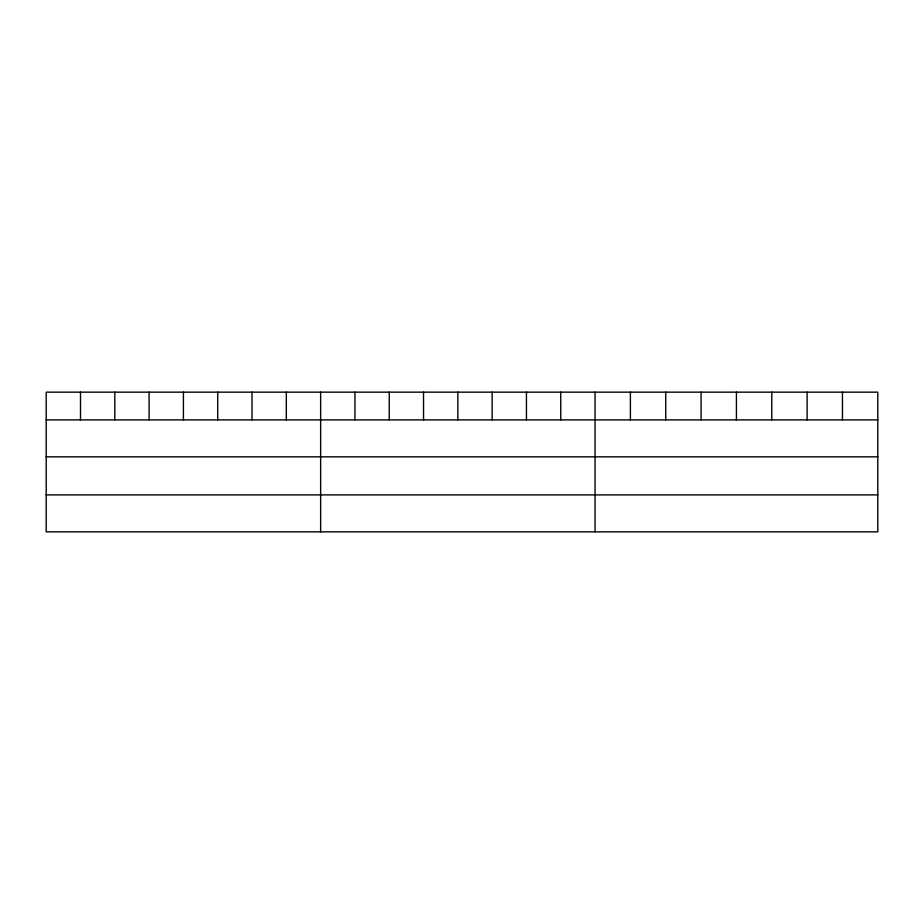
<?xml version="1.0" encoding="UTF-8"?>
<svg xmlns="http://www.w3.org/2000/svg" width="924" height="924" viewBox="0 0 924 924"><rect width="100%" height="100%" fill="white"/><g stroke="black" fill="none" stroke-linecap="round" stroke-linejoin="round"><path stroke-width="1.39" d="M877.8 456.837L877.8 392.157L46.2 392.157L46.2 531.843L877.8 531.843L877.8 456.837L46.2 456.837M46.2 419.889L877.8 419.889M46.2 494.894L877.8 494.894M842.457 392.157L842.457 419.889M807.114 392.157L807.114 419.889M771.771 392.157L771.771 419.889M736.428 392.157L736.428 419.889M701.085 392.157L701.085 419.889M665.742 392.157L665.742 419.889M630.399 392.157L630.399 419.889M595.056 392.157L595.056 531.843M560.753 392.157L560.753 419.889M526.449 392.157L526.449 419.889M492.146 392.157L492.146 419.889M457.842 392.157L457.842 419.889M423.538 392.157L423.538 419.889M389.235 392.157L389.235 419.889M354.932 392.157L354.932 419.889M320.628 392.157L320.628 531.843M286.325 392.157L286.325 419.889M252.021 392.157L252.021 419.889M217.718 392.157L217.718 419.889M183.414 392.157L183.414 419.889M149.111 392.157L149.111 419.889M114.807 392.157L114.807 419.889M80.504 392.157L80.504 419.889"/></g></svg>
